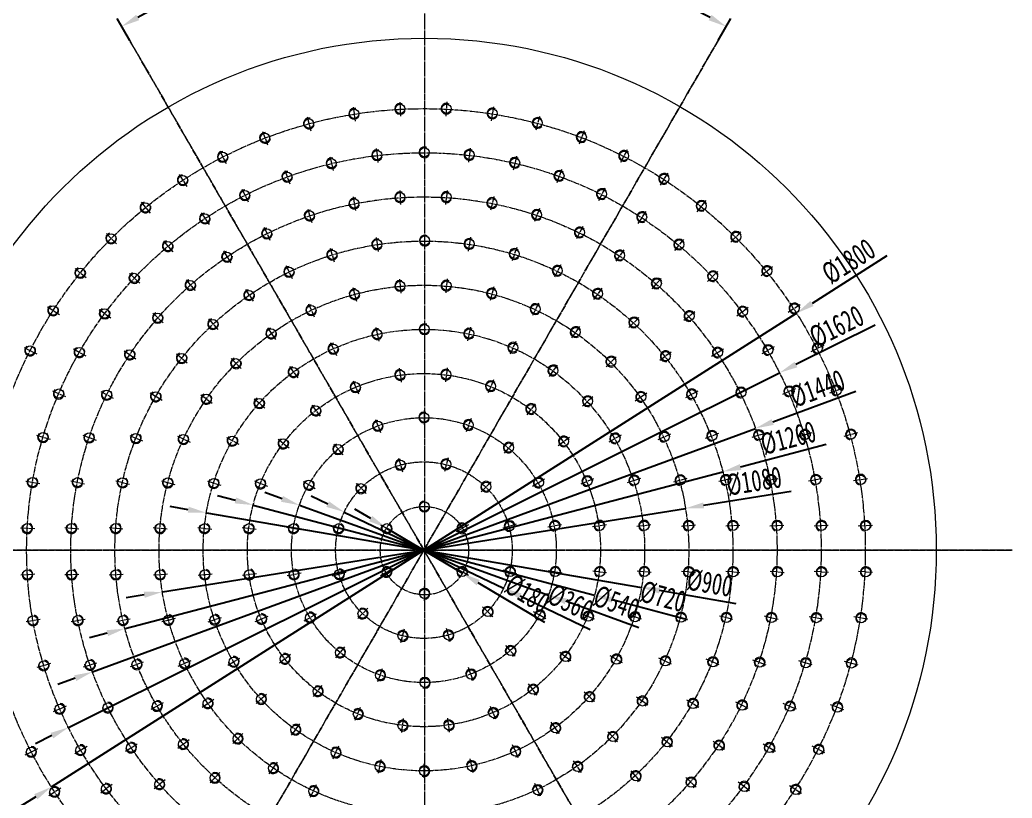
# Model space of a CAD drawing. Header units: millimetres. Extents: x 132745 to 150447, y -25377 to -12762.
# Drawn here: x 143511 to 145534, y -21866 to -20279 of the extents above; entities that cross this region are included whole.
import ezdxf

# ---------------------------------------------------------------- set-up
doc = ezdxf.new("R2010")
doc.units = ezdxf.units.MM
doc.header["$PDSIZE"] = -5
doc.linetypes.add('AD_LTYPE1 0 mm', pattern=[16, 13, -1, 1, -1])
doc.layers.get('0').update_dxf_attribs({"lineweight": 35})
doc.layers.get('Defpoints').update_dxf_attribs({"lineweight": 18})
doc.layers.add('cdr_dim', color=7, linetype='Continuous', lineweight=18)
doc.layers.add('cdr_dwg1', color=4, linetype='Continuous', lineweight=18, true_color=0x00ffff)
doc.layers.add('cdr_dwg3', color=1, linetype='AD_LTYPE1 0 mm', lineweight=18, true_color=0xff0000)
doc.styles.add('HZ', font='simfang.ttf', dxfattribs={"width": 0.7})
doc.dimstyles.new('UserStyle1', dxfattribs={"dimtxt": 43.338532, "dimasz": 37.5, "dimexe": 18.75, "dimexo": 0, "dimgap": 9.375, "dimtad": 1, "dimdec": 0, "dimrnd": 1, "dimtxsty": 'HZ', "dimblk1": 'CLOSED', "dimblk2": 'CLOSED', "dimcen": 0, "dimdle": 75, "dimclrd": 256, "dimclre": 256, "dimclrt": 256, "dimadec": 0, "dimazin": 0, "dimtfac": 1, "dimtdec": 3, "dimtmove": 0, "dimatfit": 3, "dimldrblk": 'CLOSED', "dimfxl": 1, "dimtolj": 1, "dimarcsym": 0})

# ---------------------------------------------------------------- blocks, each defined once
blk = doc.blocks.new('*D43')
at = {"layer": 'cdr_dim', "linetype": 'Continuous', "lineweight": -2}
for p, q in [((145278.6, -20760.2), (145126.1, -20857.1)), ((143575.2, -21842.6), (145094.4, -20877.2)), ((143543.6, -21862.7), (143511.9, -21882.8))]:
    blk.add_line(p, q, dxfattribs=at)
at = {"layer": 'cdr_dim', "linetype": 'Continuous'}
for points in [[(145122.7, -20851.9), (145129.4, -20862.4), (145094.4, -20877.2)], [(143540.2, -21857.5), (143546.9, -21868), (143575.2, -21842.6)]]:
    blk.add_solid(points, dxfattribs=at)
at = {"layer": 'Defpoints', "color": 0, "linetype": 'Continuous'}
for p in [(145094.4, -20877.2), (143575.2, -21842.6)]:
    blk.add_point(p, dxfattribs=at)
at = {"layer": 'cdr_dim', "linetype": 'Continuous', "insert": (145200.9, -20771.4), "char_height": 43.339, "attachment_point": 5, "rotation": 32.4336, "style": 'HZ'}
blk.add_mtext('\\A1;%%C1800', dxfattribs=at)
blk = doc.blocks.new('_CLOSED')
at = {"color": 0, "linetype": 'ByBlock', "lineweight": -2}
for p, q in [((-1, 0.166667), (0, 0)), ((-1, 0.166667), (-1, -0.166667)), ((0, 0), (-1, -0.166667)), ((0, 0), (-1, 0))]:
    blk.add_line(p, q, dxfattribs=at)
blk = doc.blocks.new('*D44')
at = {"layer": 'cdr_dim', "linetype": 'Continuous', "lineweight": -2}
for p, q in [((145255, -20901.1), (145093.3, -20981.7)), ((143610, -21721.4), (145059.7, -20998.5)), ((143576.4, -21738.1), (143542.8, -21754.9))]:
    blk.add_line(p, q, dxfattribs=at)
at = {"layer": 'cdr_dim', "linetype": 'Continuous'}
for points in [[(145090.5, -20976.1), (145096.1, -20987.3), (145059.7, -20998.5)], [(143573.6, -21732.5), (143579.2, -21743.7), (143610, -21721.4)]]:
    blk.add_solid(points, dxfattribs=at)
at = {"layer": 'Defpoints', "color": 0, "linetype": 'Continuous'}
for p in [(145059.7, -20998.5), (143610, -21721.4)]:
    blk.add_point(p, dxfattribs=at)
at = {"layer": 'cdr_dim', "linetype": 'Continuous', "insert": (145176.5, -20904.1), "char_height": 43.339, "attachment_point": 5, "rotation": 26.5043, "style": 'HZ'}
blk.add_mtext('\\A1;%%C1620', dxfattribs=at)
blk = doc.blocks.new('*D45')
at = {"layer": 'cdr_dim', "linetype": 'Continuous', "lineweight": -2}
for p, q in [((145215.6, -21036.6), (145045.9, -21098.9)), ((143658.9, -21608.1), (145010.7, -21111.8)), ((143623.7, -21621), (143588.5, -21633.9))]:
    blk.add_line(p, q, dxfattribs=at)
at = {"layer": 'cdr_dim', "linetype": 'Continuous'}
for points in [[(145043.8, -21093), (145048.1, -21104.7), (145010.7, -21111.8)], [(143621.6, -21615.1), (143625.9, -21626.9), (143658.9, -21608.1)]]:
    blk.add_solid(points, dxfattribs=at)
at = {"layer": 'Defpoints', "color": 0, "linetype": 'Continuous'}
for p in [(145010.7, -21111.8), (143658.9, -21608.1)]:
    blk.add_point(p, dxfattribs=at)
at = {"layer": 'cdr_dim', "linetype": 'Continuous', "insert": (145137.2, -21031), "char_height": 43.339, "attachment_point": 5, "rotation": 20.1592, "style": 'HZ'}
blk.add_mtext('\\A1;%%C1440', dxfattribs=at)
blk = doc.blocks.new('*D46')
at = {"layer": 'cdr_dim', "linetype": 'Continuous', "lineweight": -2}
for p, q in [((145155.3, -21144.7), (144980.5, -21190.6)), ((143725.4, -21519.8), (144944.2, -21200.1)), ((143689.2, -21529.3), (143652.9, -21538.8))]:
    blk.add_line(p, q, dxfattribs=at)
at = {"layer": 'cdr_dim', "linetype": 'Continuous'}
for points in [[(144978.9, -21184.5), (144982.1, -21196.6), (144944.2, -21200.1)], [(143687.6, -21523.2), (143690.8, -21535.3), (143725.4, -21519.8)]]:
    blk.add_solid(points, dxfattribs=at)
at = {"layer": 'Defpoints', "color": 0, "linetype": 'Continuous'}
for p in [(144944.2, -21200.1), (143725.4, -21519.8)]:
    blk.add_point(p, dxfattribs=at)
at = {"layer": 'cdr_dim', "linetype": 'Continuous', "insert": (145077.8, -21131.7), "char_height": 43.339, "attachment_point": 5, "rotation": 14.6963, "style": 'HZ'}
blk.add_mtext('\\A1;%%C1260', dxfattribs=at)
blk = doc.blocks.new('*D47')
at = {"layer": 'cdr_dim', "linetype": 'Continuous', "lineweight": -2}
for p, q in [((145083.6, -21240.3), (144905.1, -21268.8)), ((143801.6, -21445.1), (144868.1, -21274.8)), ((143764.6, -21451), (143727.5, -21456.9))]:
    blk.add_line(p, q, dxfattribs=at)
at = {"layer": 'cdr_dim', "linetype": 'Continuous'}
for points in [[(144904.1, -21262.7), (144906.1, -21275), (144868.1, -21274.8)], [(143763.6, -21444.8), (143765.5, -21457.2), (143801.6, -21445.1)]]:
    blk.add_solid(points, dxfattribs=at)
at = {"layer": 'Defpoints', "color": 0, "linetype": 'Continuous'}
for p in [(144868.1, -21274.8), (143801.6, -21445.1)]:
    blk.add_point(p, dxfattribs=at)
at = {"layer": 'cdr_dim', "linetype": 'Continuous', "insert": (145007.8, -21219.7), "char_height": 43.339, "attachment_point": 5, "rotation": 9.0754, "style": 'HZ'}
blk.add_mtext('\\A1;%%C1080', dxfattribs=at)
blk = doc.blocks.new('*D48')
at = {"layer": 'cdr_dim', "linetype": 'Continuous', "lineweight": -2}
for p, q in [((143854.3, -21277.5), (143817.4, -21271.2)), ((143891.3, -21283.9), (144778.4, -21436)), ((144971.6, -21469.1), (144815.3, -21442.3))]:
    blk.add_line(p, q, dxfattribs=at)
at = {"layer": 'cdr_dim', "linetype": 'Continuous'}
for points in [[(143855.4, -21271.4), (143853.3, -21283.7), (143891.3, -21283.9)], [(144816.4, -21436.2), (144814.3, -21448.5), (144778.4, -21436)]]:
    blk.add_solid(points, dxfattribs=at)
at = {"layer": 'Defpoints', "color": 0, "linetype": 'Continuous'}
for p in [(143891.3, -21283.9), (144778.4, -21436)]:
    blk.add_point(p, dxfattribs=at)
at = {"layer": 'cdr_dim', "linetype": 'Continuous', "insert": (144917.4, -21427.1), "char_height": 43.34, "attachment_point": 5, "rotation": 350.2691, "style": 'HZ'}
blk.add_mtext('\\A1;%%C900', dxfattribs=at)
blk = doc.blocks.new('*D49')
at = {"layer": 'cdr_dim', "linetype": 'Continuous', "lineweight": -2}
for p, q in [((143950.5, -21258.5), (143914.2, -21249)), ((143986.7, -21268.1), (144682.9, -21451.8)), ((144872.5, -21501.8), (144719.2, -21461.3))]:
    blk.add_line(p, q, dxfattribs=at)
at = {"layer": 'cdr_dim', "linetype": 'Continuous'}
for points in [[(143952.1, -21252.5), (143948.9, -21264.6), (143986.7, -21268.1)], [(144720.8, -21455.3), (144717.6, -21467.4), (144682.9, -21451.8)]]:
    blk.add_solid(points, dxfattribs=at)
at = {"layer": 'Defpoints', "color": 0, "linetype": 'Continuous'}
for p in [(143986.7, -21268.1), (144682.9, -21451.8)]:
    blk.add_point(p, dxfattribs=at)
at = {"layer": 'cdr_dim', "linetype": 'Continuous', "insert": (144822.2, -21455.1), "char_height": 43.34, "attachment_point": 5, "rotation": 345.2214, "style": 'HZ'}
blk.add_mtext('\\A1;%%C720', dxfattribs=at)
blk = doc.blocks.new('*D50')
at = {"layer": 'cdr_dim', "linetype": 'Continuous', "lineweight": -2}
for p, q in [((144045.6, -21255.5), (144010.3, -21242.8)), ((144080.9, -21268.3), (144588.8, -21451.6)), ((144773.2, -21518.2), (144624.1, -21464.3))]:
    blk.add_line(p, q, dxfattribs=at)
at = {"layer": 'cdr_dim', "linetype": 'Continuous'}
for points in [[(144047.7, -21249.6), (144043.5, -21261.4), (144080.9, -21268.3)], [(144626.2, -21458.5), (144621.9, -21470.2), (144588.8, -21451.6)]]:
    blk.add_solid(points, dxfattribs=at)
at = {"layer": 'Defpoints', "color": 0, "linetype": 'Continuous'}
for p in [(144080.9, -21268.3), (144588.8, -21451.6)]:
    blk.add_point(p, dxfattribs=at)
at = {"layer": 'cdr_dim', "linetype": 'Continuous', "insert": (144727.2, -21467.3), "char_height": 43.34, "attachment_point": 5, "rotation": 340.1514, "style": 'HZ'}
blk.add_mtext('\\A1;%%C540', dxfattribs=at)
blk = doc.blocks.new('*D51')
at = {"layer": 'cdr_dim', "linetype": 'Continuous', "lineweight": -2}
for p, q in [((144138.6, -21266.2), (144104.8, -21250)), ((144172.4, -21282.3), (144497.2, -21437.5)), ((144674.1, -21522.1), (144531.1, -21453.7))]:
    blk.add_line(p, q, dxfattribs=at)
at = {"layer": 'cdr_dim', "linetype": 'Continuous'}
for points in [[(144141.3, -21260.5), (144135.9, -21271.8), (144172.4, -21282.3)], [(144533.8, -21448.1), (144528.4, -21459.3), (144497.2, -21437.5)]]:
    blk.add_solid(points, dxfattribs=at)
at = {"layer": 'Defpoints', "color": 0, "linetype": 'Continuous'}
for p in [(144172.4, -21282.3), (144497.2, -21437.5)]:
    blk.add_point(p, dxfattribs=at)
at = {"layer": 'cdr_dim', "linetype": 'Continuous', "insert": (144633.4, -21466.8), "char_height": 43.34, "attachment_point": 5, "rotation": 334.4586, "style": 'HZ'}
blk.add_mtext('\\A1;%%C360', dxfattribs=at)
blk = doc.blocks.new('*D52')
at = {"layer": 'cdr_dim', "linetype": 'Continuous', "lineweight": -2}
for p, q in [((144226.4, -21295.7), (144194.2, -21276.5)), ((144258.6, -21314.9), (144413.2, -21407.1)), ((144581.5, -21507.6), (144445.4, -21426.4))]:
    blk.add_line(p, q, dxfattribs=at)
at = {"layer": 'cdr_dim', "linetype": 'Continuous'}
for points in [[(144229.6, -21290.3), (144223.2, -21301.1), (144258.6, -21314.9)], [(144448.6, -21421), (144442.2, -21431.7), (144413.2, -21407.1)]]:
    blk.add_solid(points, dxfattribs=at)
at = {"layer": 'Defpoints', "color": 0, "linetype": 'Continuous'}
for p in [(144258.6, -21314.9), (144413.2, -21407.1)]:
    blk.add_point(p, dxfattribs=at)
at = {"layer": 'cdr_dim', "linetype": 'Continuous', "insert": (144546.1, -21448.9), "char_height": 43.34, "attachment_point": 5, "rotation": 329.1732, "style": 'HZ'}
blk.add_mtext('\\A1;%%C180', dxfattribs=at)
blk = doc.blocks.new('*D53')
at = {"layer": 'cdr_dim', "linetype": 'Continuous', "lineweight": -2}
for p, q in [((144335.9, -20189), (144335.9, -20108.3)), ((143735.2, -20321.3), (143709.1, -20276.2))]:
    blk.add_line(p, q, dxfattribs=at)
for start, end in [(91.7401, 103.1665), (106.8494, 118.2599)]:
    blk.add_arc((144335.9, -21361.8), 1234.8, start, end, dxfattribs=at)
at = {"layer": 'cdr_dim', "linetype": 'Continuous'}
for points in [[(144298.3, -20121.3), (144298.5, -20133.8), (144335.9, -20127)], [(143754.3, -20279.7), (143748.2, -20268.7), (143718.5, -20292.4)]]:
    blk.add_solid(points, dxfattribs=at)
at = {"layer": 'Defpoints', "color": 0, "linetype": 'Continuous'}
for p in [(144121.5, -20145.8), (144335.9, -20189), (143735.2, -20321.3), (144934.5, -22398.6), (144335.9, -22704.6)]:
    blk.add_point(p, dxfattribs=at)
at = {"layer": 'cdr_dim', "linetype": 'Continuous', "insert": (144016.3, -20169.1), "char_height": 43.34, "attachment_point": 5, "style": 'HZ'}
blk.add_mtext('\\A1;30%%D', dxfattribs=at)
blk = doc.blocks.new('*D54')
at = {"layer": 'cdr_dim', "linetype": 'Continuous', "lineweight": -2}
for p, q in [((144335.9, -20189), (144335.9, -20109)), ((144934.5, -20321.3), (144960.5, -20276.3))]:
    blk.add_line(p, q, dxfattribs=at)
for start, end in [(76.8402, 88.2535), (61.7465, 73.1438)]:
    blk.add_arc((144335.9, -21358), 1230.3, start, end, dxfattribs=at)
at = {"layer": 'cdr_dim', "linetype": 'Continuous'}
for points in [[(144373.3, -20134.6), (144373.5, -20122.1), (144335.9, -20127.7)], [(144921.4, -20268.8), (144915.3, -20279.8), (144951.1, -20292.6)]]:
    blk.add_solid(points, dxfattribs=at)
at = {"layer": 'Defpoints', "color": 0, "linetype": 'Continuous'}
for p in [(144335.9, -20189), (144756.7, -20201.9), (144934.5, -20321.3), (143735.2, -22398.6), (144335.9, -22704.6)]:
    blk.add_point(p, dxfattribs=at)
at = {"layer": 'cdr_dim', "linetype": 'Continuous', "insert": (144654.4, -20169.7), "char_height": 43.34, "attachment_point": 5, "style": 'HZ'}
blk.add_mtext('\\A1;30%%D', dxfattribs=at)

msp = doc.modelspace()

# ---------------------------------------------------------------- linework, layer by layer
at = {"layer": 'cdr_dim', "linetype": 'Continuous'}
for centre, start, end in [((144286.333, -20460.306), 66, 336), ((144380.641, -20460.05), 60, 330), ((144192.568, -20470.417), 72, 342), ((144474.459, -20469.654), 54, 324), ((144100.374, -20490.275), 78, 348), ((144566.759, -20489.012), 48, 318), ((144010.761, -20519.661), 84, 354), ((144656.53, -20517.912), 42, 312), ((143924.71, -20558.252), 90, 0), ((144239.349, -20554.711), 70, 340), ((144335.916, -20548.944), 63.333333, 333.333333), ((144427.648, -20554.144), 56.666667, 326.666667), ((144742.788, -20556.037), 36, 306), ((144146.522, -20571.367), 76.666667, 346.666667), ((144520.574, -20570.241), 50, 320), ((143843.165, -20605.628), 96, 6), ((144056.256, -20598.687), 83.333333, 353.333333), ((144611.003, -20597.017), 43.333333, 313.333333), ((144824.589, -20602.97), 30, 300), ((143969.772, -20636.302), 90, 0), ((144286.331, -20640.648), 67.5, 337.5), ((144380.641, -20640.329), 60, 330), ((144697.711, -20634.11), 36.666667, 306.666667), ((143767.018, -20661.267), 102, 12), ((144192.871, -20653.275), 75, 345), ((144474.185, -20652.322), 52.5, 322.5), ((144901.036, -20658.196), 24, 294), ((143888.24, -20683.702), 96.666667, 6.666667), ((144101.858, -20677.992), 82.5, 352.5), ((144565.363, -20676.422), 45, 315), ((144779.527, -20681.019), 30, 300), ((143697.105, -20724.561), 108, 18), ((144014.849, -20714.378), 90, 0), ((144652.616, -20712.217), 37.5, 307.5), ((144971.291, -20721.11), 18, 288), ((143812.762, -20740.248), 103.333333, 13.333333), ((144239.464, -20736.358), 72.857143, 342.857143), ((144336.749, -20728.944), 63.905714, 333.905714), ((144427.551, -20735.629), 55.714286, 325.714286), ((144855.345, -20737.109), 23.333333, 293.333333), ((143933.335, -20761.81), 97.5, 7.5), ((144147.603, -20757.699), 81.428571, 351.428571), ((144519.574, -20756.259), 47.142857, 317.142857), ((144734.45, -20759.095), 30, 300), ((143634.19, -20794.817), 114, 24), ((143744.359, -20805.173), 110, 20), ((144059.949, -20792.493), 90, 0), ((144607.496, -20790.373), 38.571429, 308.571429), ((144924.137, -20801.621), 16.666667, 286.666667), ((145034.586, -20791.024), 12, 282), ((143858.709, -20819.475), 105, 15), ((144286.351, -20821.218), 70, 340), ((144380.65, -20820.794), 60, 330), ((144809.465, -20816.254), 22.5, 292.5), ((143978.459, -20839.963), 98.571429, 8.571429), ((144193.558, -20838.011), 80, 350), ((144473.591, -20836.752), 50, 320), ((144689.35, -20837.21), 30, 300), ((144562.348, -20868.606), 40, 310), ((145090.225, -20867.171), 6, 276), ((143578.964, -20871.263), 120, 30), ((143683.955, -20877.601), 116.666667, 26.666667), ((143792.248, -20886.388), 112.5, 22.5), ((144105.091, -20870.661), 90, 0), ((144876.378, -20882.715), 15, 285), ((144984.976, -20873.684), 10, 280), ((143904.955, -20899.048), 107.142857, 17.142857), ((144336.255, -20909.337), 65.62, 335.62), ((144763.31, -20895.724), 21.428571, 291.428571), ((144023.637, -20918.178), 100, 10), ((144239.643, -20919.743), 78, 348), ((144427.007, -20918.638), 54, 324), ((144644.226, -20915.388), 30, 300), ((144150.227, -20949.38), 90, 0), ((144516.766, -20947.219), 42, 312), ((145137.6, -20948.716), 0, 270), ((143532.031, -20953.064), 126, 36), ((143632.369, -20956.551), 123.333333, 33.333333), ((143735.09, -20961.403), 120, 30), ((143841.078, -20968.428), 115.714286, 25.714286), ((144827.723, -20964.608), 12.857143, 282.857143), ((144934.043, -20957.341), 7.5, 277.5), ((145037.037, -20952.322), 3.333333, 273.333333), ((143951.672, -20979.117), 110, 20), ((144716.736, -20975.678), 20, 290), ((144068.927, -20996.96), 102, 12), ((144286.251, -21002.783), 75, 345), ((144380.38, -21002.096), 60, 330), ((144598.621, -20993.837), 30, 300), ((144195.508, -21027.808), 90, 0), ((144471.479, -21025.795), 45, 315), ((143590.297, -21040.956), 130, 40), ((143688.212, -21043.237), 127.5, 37.5), ((143788.254, -21046.553), 124.285714, 34.285714), ((144777.675, -21047.643), 10, 280), ((144881.149, -21042.322), 4.285714, 274.285714), ((144981.474, -21038.855), 0, 270), ((145079.616, -21036.472), 356.666667, 266.666667), ((145176.192, -21034.767), 354, 264), ((143891.383, -21051.627), 120, 30), ((143999.296, -21060.403), 114, 24), ((144553.341, -21072.265), 30, 300), ((144668.996, -21056.455), 18, 288), ((144114.333, -21075.467), 105, 15), ((144335.154, -21089.361), 69.62, 339.62), ((144240.978, -21106.566), 90, 0), ((144426.05, -21104.812), 50, 320), ((143558.308, -21129.675), 136.666667, 46.666667), ((144724.813, -21132.336), 6, 276), ((144825.191, -21129.097), 0, 270), ((144922.397, -21127.131), 355.714286, 265.714286), ((145017.86, -21125.863), 352.5, 262.5), ((145112.139, -21124.997), 350, 260), ((145205.578, -21124.38), 348, 258), ((143652.416, -21130.489), 135, 45), ((143747.665, -21131.679), 132.857143, 42.857143), ((143844.6, -21133.505), 130, 40), ((143944.377, -21136.938), 126, 36), ((144048.259, -21142.512), 120, 30), ((144507.87, -21151.022), 30, 300), ((144620.385, -21138.339), 15, 285), ((144160.049, -21154.318), 110, 20), ((144286.936, -21186.166), 90, 0), ((144380.38, -21184.952), 60, 330), ((143536.835, -21221.508), 143.333333, 53.333333), ((143628.316, -21221.668), 142.5, 52.5), ((143720.217, -21221.904), 141.428571, 51.428571), ((143812.746, -21222.262), 140, 50), ((143906.571, -21223.218), 138, 48), ((144001.789, -21224.373), 135, 45), ((144100.332, -21226.871), 130, 40), ((144461.913, -21230.623), 30, 300), ((144568.951, -21222.43), 10, 280), ((144668.044, -21219.513), 0, 270), ((144763.634, -21218.164), 354, 264), ((144857.842, -21217.564), 350, 260), ((144950.543, -21217.14), 347.142857, 257.142857), ((145042.578, -21216.876), 345, 255), ((145134.164, -21216.699), 343.333333, 253.333333), ((145225.435, -21216.574), 342, 252), ((144206.617, -21233.94), 120, 30), ((144335.926, -21271.02), 90, 0), ((144509.686, -21310.941), 0, 270), ((144601.925, -21310.422), 350, 260), ((144693.07, -21310.257), 345, 255), ((144783.762, -21310.188), 342, 252), ((144874.634, -21310.357), 340, 250), ((144964.96, -21310.34), 338.571429, 248.571429), ((145055.205, -21310.337), 337.5, 247.5), ((145145.395, -21310.337), 336.666667, 246.666667), ((145235.547, -21310.338), 336, 246), ((143526.168, -21315.212), 150, 60), ((143616.323, -21315.212), 150, 60), ((143706.522, -21315.212), 150, 60), ((143796.789, -21315.202), 150, 60), ((143887.529, -21315.473), 150, 60), ((143978.09, -21315.473), 150, 60), ((144069.031, -21315.473), 150, 60), ((144160.946, -21315.473), 150, 60), ((144258.927, -21315.473), 150, 60), ((144412.922, -21315.477), 30, 300), ((143526.452, -21409.521), 156.666667, 66.666667), ((143616.642, -21409.521), 157.5, 67.5), ((143706.887, -21409.519), 158.571429, 68.571429), ((143797.213, -21409.501), 160, 70), ((143888.085, -21409.67), 162, 72), ((143978.777, -21409.601), 165, 75), ((144069.922, -21409.436), 170, 80), ((144162.161, -21408.917), 180, 90), ((144258.925, -21404.382), 210, 120), ((144412.92, -21404.386), 330, 240), ((144510.9, -21404.386), 330, 240), ((144602.816, -21404.386), 330, 240), ((144693.757, -21404.386), 330, 240), ((144784.318, -21404.386), 330, 240), ((144875.058, -21404.656), 330, 240), ((144965.325, -21404.646), 330, 240), ((145055.524, -21404.646), 330, 240), ((145145.679, -21404.646), 330, 240), ((145235.803, -21404.646), 330, 240), ((144335.921, -21448.838), 270, 180), ((144209.934, -21489.235), 210, 120), ((144465.23, -21485.918), 300, 210), ((144571.515, -21492.987), 310, 220), ((144670.058, -21495.485), 315, 225), ((144765.276, -21496.641), 318, 228), ((143537.683, -21503.16), 163.333333, 73.333333), ((143629.269, -21502.982), 165, 75), ((143721.304, -21502.718), 167.142857, 77.142857), ((143814.005, -21502.295), 170, 80), ((143908.213, -21501.694), 174, 84), ((144003.802, -21500.345), 180, 90), ((144102.896, -21497.428), 190, 100), ((144859.101, -21497.597), 320, 230), ((144951.63, -21497.954), 321.428571, 231.428571), ((145043.531, -21498.191), 322.5, 232.5), ((145135.012, -21498.351), 323.333333, 233.333333), ((145226.199, -21498.464), 324, 234), ((144291.467, -21534.906), 240, 150), ((144384.911, -21533.692), 270, 180), ((144163.977, -21568.836), 210, 120), ((144511.798, -21565.54), 290, 200), ((144623.588, -21577.346), 300, 210), ((143559.708, -21594.861), 170, 80), ((143653.987, -21593.995), 172.5, 82.5), ((143749.45, -21592.728), 175.714286, 85.714286), ((143846.655, -21590.762), 180, 90), ((143947.034, -21587.522), 186, 96), ((144051.462, -21581.52), 195, 105), ((144727.47, -21582.921), 306, 216), ((144827.247, -21586.354), 310, 220), ((144924.182, -21588.179), 312.857143, 222.857143), ((145019.431, -21589.369), 315, 225), ((145113.539, -21590.183), 316.666667, 226.666667), ((145206.841, -21590.765), 318, 228), ((144245.797, -21615.047), 230, 140), ((144430.869, -21613.293), 270, 180), ((144336.693, -21630.497), 249.62, 159.62), ((144118.506, -21647.594), 210, 120), ((144557.514, -21644.391), 285, 195), ((143790.698, -21677.537), 184.285714, 94.285714), ((143894.172, -21672.216), 190, 100), ((144002.851, -21663.404), 198, 108), ((144672.551, -21659.455), 294, 204), ((144780.464, -21668.231), 300, 210), ((144883.593, -21673.305), 304.285714, 214.285714), ((144983.635, -21676.622), 307.5, 217.5), ((145081.55, -21678.902), 310, 220), ((143592.231, -21683.386), 176.666667, 86.666667), ((143690.372, -21681.003), 180, 90), ((144200.368, -21694.063), 225, 135), ((144476.339, -21692.05), 270, 180), ((145177.941, -21680.536), 312, 222), ((144291.467, -21717.762), 240, 150), ((144385.596, -21717.076), 255, 165), ((144073.226, -21726.022), 210, 120), ((144602.92, -21722.898), 282, 192), ((143844.124, -21755.251), 192.857143, 102.857143), ((143955.111, -21744.181), 200, 110), ((144720.175, -21740.741), 290, 200), ((144830.769, -21751.431), 295.714286, 205.714286), ((144936.757, -21758.456), 300, 210), ((143534.247, -21771.143), 180, 90), ((143634.81, -21767.536), 183.333333, 93.333333), ((143737.804, -21762.518), 187.5, 97.5), ((144155.081, -21772.64), 222, 132), ((144521.62, -21770.478), 270, 180), ((145039.478, -21763.307), 303.333333, 213.333333), ((145139.816, -21766.794), 306, 216), ((144432.204, -21800.115), 258, 168), ((144027.621, -21804.47), 210, 120), ((144244.84, -21801.22), 234, 144), ((144335.592, -21810.522), 245.62, 155.62), ((144648.21, -21801.68), 280, 190), ((144766.892, -21820.811), 287.142857, 197.142857), ((143795.469, -21837.144), 195, 105), ((143908.537, -21824.134), 201.428571, 111.428571), ((144879.599, -21833.471), 292.5, 202.5), ((143581.622, -21852.688), 186, 96), ((143686.871, -21846.175), 190, 100), ((144109.499, -21851.253), 220, 130), ((144566.756, -21849.197), 270, 180), ((144987.892, -21842.258), 296.666667, 206.666667), ((145092.883, -21848.595), 300, 210)]:
    msp.add_arc(centre, 11, start, end, dxfattribs=at)
at = {"layer": 'cdr_dwg1', "linetype": 'Continuous'}
for centre, radius in [((144335.923, -21359.929), 1043.5), ((144286.333, -20460.306), 9.5), ((144380.641, -20460.05), 9.5), ((144192.568, -20470.417), 9.5), ((144474.459, -20469.654), 9.5), ((144100.374, -20490.275), 9.5), ((144566.759, -20489.012), 9.5), ((144010.761, -20519.661), 9.5), ((144656.53, -20517.912), 9.5), ((143924.71, -20558.252), 9.5), ((144239.349, -20554.711), 9.5), ((144335.916, -20548.944), 9.5), ((144427.648, -20554.144), 9.5), ((144742.788, -20556.037), 9.5), ((144146.522, -20571.367), 9.5), ((144520.574, -20570.241), 9.5), ((143843.165, -20605.628), 9.5), ((144056.256, -20598.687), 9.5), ((144611.003, -20597.017), 9.5), ((144824.589, -20602.97), 9.5), ((143969.772, -20636.302), 9.5), ((144286.331, -20640.648), 9.5), ((144380.641, -20640.329), 9.5), ((144697.711, -20634.11), 9.5), ((143767.018, -20661.267), 9.5), ((144192.871, -20653.275), 9.5), ((144474.185, -20652.322), 9.5), ((144901.036, -20658.196), 9.5), ((143888.24, -20683.702), 9.5), ((144101.858, -20677.992), 9.5), ((144565.363, -20676.422), 9.5), ((144779.527, -20681.019), 9.5), ((143697.105, -20724.561), 9.5), ((144014.849, -20714.378), 9.5), ((144652.616, -20712.217), 9.5), ((144971.291, -20721.11), 9.5), ((143812.762, -20740.248), 9.5), ((144239.464, -20736.358), 9.5), ((144336.749, -20728.944), 9.5), ((144427.551, -20735.629), 9.5), ((144855.345, -20737.109), 9.5), ((143933.335, -20761.81), 9.5), ((144147.603, -20757.699), 9.5), ((144519.574, -20756.259), 9.5), ((144734.45, -20759.095), 9.5), ((143634.19, -20794.817), 9.5), ((143744.359, -20805.173), 9.5), ((144059.949, -20792.493), 9.5), ((144607.496, -20790.373), 9.5), ((144924.137, -20801.621), 9.5), ((145034.586, -20791.024), 9.5), ((143858.709, -20819.475), 9.5), ((144286.351, -20821.218), 9.5), ((144380.65, -20820.794), 9.5), ((144809.465, -20816.254), 9.5), ((143978.459, -20839.963), 9.5), ((144193.558, -20838.011), 9.5), ((144473.591, -20836.752), 9.5), ((144689.35, -20837.21), 9.5), ((144562.348, -20868.606), 9.5), ((145090.225, -20867.171), 9.5), ((143578.964, -20871.263), 9.5), ((143683.955, -20877.601), 9.5), ((143792.248, -20886.388), 9.5), ((144105.091, -20870.661), 9.5), ((144876.378, -20882.715), 9.5), ((144984.976, -20873.684), 9.5), ((143904.955, -20899.048), 9.5), ((144763.31, -20895.724), 9.5), ((144023.637, -20918.178), 9.5), ((144239.643, -20919.743), 9.5), ((144336.255, -20909.337), 9.5), ((144427.007, -20918.638), 9.5), ((144644.226, -20915.388), 9.5), ((144150.227, -20949.38), 9.5), ((144516.766, -20947.219), 9.5), ((145137.6, -20948.716), 9.5), ((143532.031, -20953.064), 9.5), ((143632.369, -20956.551), 9.5), ((143735.09, -20961.403), 9.5), ((143841.078, -20968.428), 9.5), ((144827.723, -20964.608), 9.5), ((144934.043, -20957.341), 9.5), ((145037.037, -20952.322), 9.5), ((143951.672, -20979.117), 9.5), ((144716.736, -20975.678), 9.5), ((144068.927, -20996.96), 9.5), ((144286.251, -21002.783), 9.5), ((144380.38, -21002.096), 9.5), ((144598.621, -20993.837), 9.5), ((144195.508, -21027.808), 9.5), ((144471.479, -21025.795), 9.5), ((143590.297, -21040.956), 9.5), ((143688.212, -21043.237), 9.5), ((143788.254, -21046.553), 9.5), ((144777.675, -21047.643), 9.5), ((144881.149, -21042.322), 9.5), ((144981.474, -21038.855), 9.5), ((145079.616, -21036.472), 9.5), ((145176.192, -21034.767), 9.5), ((143891.383, -21051.627), 9.5), ((143999.296, -21060.403), 9.5), ((144668.996, -21056.455), 9.5), ((144114.333, -21075.467), 9.5), ((144335.154, -21089.361), 9.5), ((144553.341, -21072.265), 9.5), ((144240.978, -21106.566), 9.5), ((144426.05, -21104.812), 9.5), ((143558.308, -21129.675), 9.5), ((143652.416, -21130.489), 9.5), ((143747.665, -21131.679), 9.5), ((144825.191, -21129.097), 9.5), ((144922.397, -21127.131), 9.5), ((145017.86, -21125.863), 9.5), ((145112.139, -21124.997), 9.5), ((145205.578, -21124.38), 9.5), ((143844.6, -21133.505), 9.5), ((143944.377, -21136.938), 9.5), ((144048.259, -21142.512), 9.5), ((144507.87, -21151.022), 9.5), ((144620.385, -21138.339), 9.5), ((144724.813, -21132.336), 9.5), ((144160.049, -21154.318), 9.5), ((144286.936, -21186.166), 9.5), ((144380.38, -21184.952), 9.5), ((143536.835, -21221.508), 9.5), ((143628.316, -21221.668), 9.5), ((143720.217, -21221.904), 9.5), ((143812.746, -21222.262), 9.5), ((143906.571, -21223.218), 9.5), ((144001.789, -21224.373), 9.5), ((144100.332, -21226.871), 9.5), ((144461.913, -21230.623), 9.5), ((144568.951, -21222.43), 9.5), ((144668.044, -21219.513), 9.5), ((144763.634, -21218.164), 9.5), ((144857.842, -21217.564), 9.5), ((144950.543, -21217.14), 9.5), ((145042.578, -21216.876), 9.5), ((145134.164, -21216.699), 9.5), ((145225.435, -21216.574), 9.5), ((144206.617, -21233.94), 9.5), ((144335.926, -21271.02), 9.5), ((144509.686, -21310.941), 9.5), ((144601.925, -21310.422), 9.5), ((144693.07, -21310.257), 9.5), ((144783.762, -21310.188), 9.5), ((144874.634, -21310.357), 9.5), ((144964.96, -21310.34), 9.5), ((145055.205, -21310.337), 9.5), ((145145.395, -21310.337), 9.5), ((145235.547, -21310.338), 9.5), ((143526.168, -21315.212), 9.5), ((143616.323, -21315.212), 9.5), ((143706.522, -21315.212), 9.5), ((143796.789, -21315.202), 9.5), ((143887.529, -21315.473), 9.5), ((143978.09, -21315.473), 9.5), ((144069.031, -21315.473), 9.5), ((144160.946, -21315.473), 9.5), ((144258.927, -21315.473), 9.5), ((144412.922, -21315.477), 9.5), ((143526.452, -21409.521), 9.5), ((143616.642, -21409.521), 9.5), ((143706.887, -21409.519), 9.5), ((143797.213, -21409.501), 9.5), ((143888.085, -21409.67), 9.5), ((143978.777, -21409.601), 9.5), ((144069.922, -21409.436), 9.5), ((144162.161, -21408.917), 9.5), ((144258.925, -21404.382), 9.5), ((144412.92, -21404.386), 9.5), ((144510.9, -21404.386), 9.5), ((144602.816, -21404.386), 9.5), ((144693.757, -21404.386), 9.5), ((144784.318, -21404.386), 9.5), ((144875.058, -21404.656), 9.5), ((144965.325, -21404.646), 9.5), ((145055.524, -21404.646), 9.5), ((145145.679, -21404.646), 9.5), ((145235.803, -21404.646), 9.5), ((144335.921, -21448.838), 9.5), ((144209.934, -21489.235), 9.5), ((144465.23, -21485.918), 9.5), ((144571.515, -21492.987), 9.5), ((144670.058, -21495.485), 9.5), ((143537.683, -21503.16), 9.5), ((143629.269, -21502.982), 9.5), ((143721.304, -21502.718), 9.5), ((143814.005, -21502.295), 9.5), ((143908.213, -21501.694), 9.5), ((144003.802, -21500.345), 9.5), ((144102.896, -21497.428), 9.5), ((144765.276, -21496.641), 9.5), ((144859.101, -21497.597), 9.5), ((144951.63, -21497.954), 9.5), ((145043.531, -21498.191), 9.5), ((145135.012, -21498.351), 9.5), ((145226.199, -21498.464), 9.5), ((144291.467, -21534.906), 9.5), ((144384.911, -21533.692), 9.5), ((144163.977, -21568.836), 9.5), ((144511.798, -21565.54), 9.5), ((143559.708, -21594.861), 9.5), ((143653.987, -21593.995), 9.5), ((143749.45, -21592.728), 9.5), ((143846.655, -21590.762), 9.5), ((143947.034, -21587.522), 9.5), ((144051.462, -21581.52), 9.5), ((144623.588, -21577.346), 9.5), ((144727.47, -21582.921), 9.5), ((144827.247, -21586.354), 9.5), ((144924.182, -21588.179), 9.5), ((145019.431, -21589.369), 9.5), ((145113.539, -21590.183), 9.5), ((145206.841, -21590.765), 9.5), ((144245.797, -21615.047), 9.5), ((144430.869, -21613.293), 9.5), ((144336.693, -21630.497), 9.5), ((144118.506, -21647.594), 9.5), ((144557.514, -21644.391), 9.5), ((143790.698, -21677.537), 9.5), ((143894.172, -21672.216), 9.5), ((144002.851, -21663.404), 9.5), ((144672.551, -21659.455), 9.5), ((144780.464, -21668.231), 9.5), ((144883.593, -21673.305), 9.5), ((144983.635, -21676.622), 9.5), ((143592.231, -21683.386), 9.5), ((143690.372, -21681.003), 9.5), ((144200.368, -21694.063), 9.5), ((144476.339, -21692.05), 9.5), ((145081.55, -21678.902), 9.5), ((145177.941, -21680.536), 9.5), ((144291.467, -21717.762), 9.5), ((144385.596, -21717.076), 9.5), ((144073.226, -21726.022), 9.5), ((144602.92, -21722.898), 9.5), ((143844.124, -21755.251), 9.5), ((143955.111, -21744.181), 9.5), ((144720.175, -21740.741), 9.5), ((144830.769, -21751.431), 9.5), ((144936.757, -21758.456), 9.5), ((143534.247, -21771.143), 9.5), ((143634.81, -21767.536), 9.5), ((143737.804, -21762.518), 9.5), ((144155.081, -21772.64), 9.5), ((144521.62, -21770.478), 9.5), ((145039.478, -21763.307), 9.5), ((145139.816, -21766.794), 9.5), ((144027.621, -21804.47), 9.5), ((144244.84, -21801.22), 9.5), ((144335.592, -21810.522), 9.5), ((144432.204, -21800.115), 9.5), ((144648.21, -21801.68), 9.5), ((143795.469, -21837.144), 9.5), ((143908.537, -21824.134), 9.5), ((144766.892, -21820.811), 9.5), ((144879.599, -21833.471), 9.5), ((143581.622, -21852.688), 9.5), ((143686.871, -21846.175), 9.5), ((144109.499, -21851.253), 9.5), ((144566.756, -21849.197), 9.5), ((144987.892, -21842.258), 9.5), ((145092.883, -21848.595), 9.5)]:
    msp.add_circle(centre, radius, dxfattribs=at)
at = {"layer": 'cdr_dwg3', "linetype": 'AD_LTYPE1 0 mm'}
for p, q in [((144335.923, -20189.029), (144335.923, -22704.564)), ((143735.157, -22398.598), (144934.508, -20321.261)), ((144934.508, -22398.598), (143735.157, -20321.261)), ((144934.508, -20321.261), (143735.157, -22398.598)), ((143735.157, -20321.261), (144934.508, -22398.598)), ((144285.655, -20446.548), (144287.1, -20475.682)), ((144381.405, -20446.298), (144379.796, -20475.422)), ((144190.456, -20456.807), (144194.938, -20485.629)), ((144476.656, -20456.057), (144472.012, -20484.854)), ((144096.851, -20476.959), (144104.321, -20505.156)), ((144570.365, -20475.719), (144562.737, -20503.873)), ((144005.865, -20506.786), (144016.242, -20534.047)), ((144661.506, -20505.068), (144650.976, -20532.271)), ((144335.879, -20535.17), (144335.967, -20564.339)), ((143918.495, -20545.96), (143931.665, -20571.988)), ((144237.713, -20541.035), (144241.186, -20569.996)), ((144429.21, -20540.459), (144425.911, -20569.441)), ((144749.08, -20543.784), (144735.764, -20569.737)), ((144143.309, -20557.973), (144150.121, -20586.336)), ((144523.714, -20556.83), (144517.073, -20585.233)), ((143835.699, -20594.053), (143851.517, -20618.561)), ((144051.51, -20585.757), (144061.569, -20613.137)), ((144615.679, -20584.061), (144605.785, -20611.501)), ((144832.127, -20591.442), (144816.172, -20615.86)), ((143963.557, -20624.01), (143976.727, -20650.037)), ((144285.889, -20626.868), (144286.807, -20655.472)), ((144382.001, -20626.609), (144379.177, -20655.088)), ((144703.86, -20621.785), (144690.847, -20647.891)), ((143758.384, -20650.536), (143776.677, -20673.256)), ((144190.634, -20639.671), (144195.277, -20667.91)), ((144477.324, -20638.897), (144470.807, -20666.764)), ((144909.738, -20647.519), (144891.317, -20670.136)), ((143880.64, -20672.215), (143896.742, -20696.537)), ((144097.864, -20664.797), (144106.154, -20692.188)), ((144570.228, -20663.522), (144560.13, -20690.3)), ((144787.065, -20669.491), (144771.11, -20693.91)), ((143687.396, -20714.791), (143707.963, -20735.475)), ((144009.168, -20701.817), (144020.962, -20727.892)), ((144659.123, -20700.063), (144645.616, -20725.293)), ((144981.061, -20711.401), (144960.378, -20731.969)), ((143803.88, -20729.72), (143822.696, -20752.009)), ((144237.738, -20722.679), (144241.322, -20751.073)), ((144429.933, -20722.05), (144424.989, -20750.238)), ((144864.17, -20726.534), (144845.487, -20748.935)), ((143926.062, -20750.097), (143941.159, -20774.41)), ((144143.857, -20744.431), (144151.633, -20771.973)), ((144523.954, -20743.186), (144514.864, -20770.322)), ((144742.488, -20747.894), (144725.803, -20771.146)), ((144613.774, -20778.099), (144600.741, -20803.578)), ((143623.513, -20786.115), (143646.13, -20804.536)), ((143734.314, -20795.748), (143755.591, -20815.701)), ((144054.267, -20779.931), (144066.061, -20806.007)), ((144934.131, -20792.142), (144912.974, -20812.223)), ((145045.317, -20782.389), (145022.597, -20800.682)), ((143849.969, -20808.812), (143868.111, -20830.946)), ((144285.308, -20807.471), (144287.473, -20836.008)), ((144382.011, -20807.075), (144379.187, -20835.554)), ((144818.896, -20806.197), (144799.319, -20827.072)), ((143970.969, -20828.388), (143986.518, -20852.414)), ((144190.144, -20824.653), (144197.231, -20852.381)), ((144477.313, -20823.477), (144469.587, -20851.033)), ((144697.388, -20826.009), (144680.703, -20849.261)), ((144099.409, -20858.1), (144111.203, -20884.175)), ((144568.319, -20856.179), (144555.925, -20881.975)), ((143567.436, -20863.726), (143591.854, -20879.681)), ((143672.885, -20869.405), (143696.334, -20886.754)), ((143782.192, -20876.956), (143803.067, -20896.534)), ((144887.041, -20873.975), (144864.906, -20892.116)), ((144996.002, -20865.429), (144972.657, -20882.918)), ((145101.8, -20859.705), (145077.292, -20875.523)), ((143895.823, -20888.719), (143914.779, -20910.159)), ((144336.265, -20895.55), (144336.244, -20924.169)), ((144772.928, -20885.846), (144752.964, -20906.351)), ((144015.86, -20906.794), (144032.003, -20930.425)), ((144236.697, -20906.275), (144242.812, -20934.232)), ((144429.793, -20905.136), (144424.008, -20933.164)), ((144652.263, -20904.187), (144635.579, -20927.439)), ((144144.545, -20936.818), (144156.339, -20962.894)), ((144522.299, -20934.591), (144510.813, -20960.804)), ((143519.778, -20946.773), (143545.731, -20960.088)), ((143620.422, -20949.696), (143645.727, -20964.205)), ((143723.888, -20953.365), (143747.14, -20970.05)), ((143830.508, -20959.575), (143852.448, -20977.951)), ((144838.705, -20956.273), (144815.908, -20973.574)), ((144945.756, -20950.068), (144921.443, -20965.165)), ((145048.947, -20945.403), (145023.729, -20960.064)), ((145149.892, -20942.501), (145123.865, -20955.671)), ((143942.037, -20969.256), (143962.038, -20989.725)), ((144726.596, -20966.042), (144706.127, -20986.044)), ((144060.758, -20985.854), (144077.716, -21008.908)), ((144284.567, -20989.088), (144288.494, -21017.445)), ((144382.298, -20988.432), (144378.752, -21016.839)), ((144606.659, -20982.635), (144589.974, -21005.887)), ((144190.336, -21015.016), (144201.469, -21041.39)), ((144476.868, -21013.093), (144466.091, -21039.614)), ((143577.635, -21035.535), (143604.453, -21047.007)), ((143676.057, -21036.73), (143701.288, -21050.237)), ((143776.484, -21039.375), (143800.917, -21054.276)), ((144789.059, -21039.866), (144765.428, -21056.009)), ((144893.251, -21035.717), (144868.13, -21049.427)), ((144994.036, -21033.173), (144967.961, -21044.968)), ((145092.249, -21030.983), (145065.5, -21042.617)), ((145189.066, -21029.871), (145161.805, -21040.247)), ((143880.181, -21043.589), (143903.433, -21060.274)), ((143988.996, -21051.239), (144010.376, -21070.263)), ((144561.834, -21061.39), (144544.559, -21084.219)), ((144679.187, -21047.169), (144658.032, -21066.444)), ((144106.027, -21064.449), (144123.606, -21087.044)), ((144335.314, -21075.544), (144335.375, -21104.197)), ((144236.316, -21093.558), (144246.352, -21120.396)), ((144430.84, -21091.851), (144421.277, -21118.86)), ((145031.056, -21121.87), (145003.664, -21130.16)), ((145125.323, -21121.011), (145097.405, -21129.461)), ((145218.893, -21120.857), (145190.697, -21128.327)), ((143545.102, -21125.76), (143573.071, -21134.042)), ((143639.516, -21125.625), (143666.294, -21135.723)), ((143734.956, -21126.336), (143761.338, -21137.428)), ((143832.173, -21127.534), (143857.969, -21139.928)), ((143932.397, -21130.115), (143957.265, -21144.278)), ((144037.384, -21134.019), (144060.213, -21151.294)), ((144516.804, -21140.481), (144498.58, -21162.591)), ((144631.404, -21130.032), (144608.809, -21147.612)), ((144736.712, -21125.372), (144712.012, -21139.827)), ((144837.753, -21123.415), (144811.678, -21135.209)), ((144935.348, -21122.404), (144908.464, -21132.216)), ((144151.219, -21143.69), (144169.828, -21165.477)), ((144283.322, -21172.767), (144291.101, -21200.448)), ((144383.95, -21171.541), (144376.847, -21199.404)), ((143523.264, -21219.152), (143552.005, -21224.131)), ((143614.891, -21218.529), (143642.758, -21225.045)), ((143706.853, -21218.514), (143734.593, -21225.551)), ((143799.471, -21218.54), (143827.027, -21226.266)), ((143893.434, -21219.035), (143920.704, -21227.718)), ((143989.087, -21218.984), (144015.609, -21229.762)), ((144088.4, -21219.903), (144113.338, -21234.011)), ((144471.71, -21220.794), (144451.627, -21241.372)), ((144580.951, -21215.58), (144556.264, -21230.124)), ((144680.837, -21214.342), (144654.462, -21225.474)), ((144776.721, -21213.826), (144749.555, -21222.83)), ((144871.2, -21214.15), (144843.472, -21221.237)), ((144964.054, -21214.396), (144936.008, -21220.092)), ((145056.182, -21214.639), (145027.943, -21219.283)), ((145147.722, -21214.27), (145119.012, -21219.422)), ((145239.046, -21214.462), (145210.223, -21218.944)), ((144196.788, -21224.143), (144217.366, -21244.226)), ((144335.926, -21256.605), (144335.926, -21286.473)), ((143512.416, -21314.448), (143541.54, -21316.057)), ((143602.603, -21313.852), (143631.082, -21316.675)), ((143692.802, -21313.852), (143721.281, -21316.675)), ((143783.069, -21313.842), (143811.548, -21316.666)), ((143873.81, -21314.112), (143902.289, -21316.936)), ((143964.426, -21313.555), (143992.833, -21317.101)), ((144055.436, -21313.006), (144083.696, -21317.734)), ((144147.535, -21311.903), (144175.398, -21319.006)), ((144246.443, -21308.265), (144272.31, -21323.199)), ((144425.406, -21308.269), (144399.54, -21323.203)), ((144523.086, -21307.327), (144495.405, -21315.107)), ((144615.545, -21308.09), (144587.372, -21313.313)), ((144706.765, -21308.573), (144678.408, -21312.5)), ((144797.465, -21308.666), (144769.021, -21311.825)), ((144888.382, -21309.314), (144859.845, -21311.479)), ((144978.729, -21309.64), (144950.147, -21311.092)), ((145068.984, -21309.895), (145040.38, -21310.813)), ((145159.143, -21309.499), (145130.029, -21311.283)), ((145249.304, -21309.661), (145220.171, -21311.105)), ((143135.482, -21359.929), (145534.184, -21359.929)), ((145534.184, -21359.929), (143135.482, -21359.929)), ((144148.761, -21412.531), (144176.442, -21404.751)), ((144246.441, -21411.589), (144272.307, -21396.655)), ((144425.404, -21411.594), (144399.537, -21396.66)), ((144524.312, -21407.956), (144496.449, -21400.853)), ((144616.411, -21406.852), (144588.151, -21402.125)), ((144707.421, -21406.304), (144679.014, -21402.757)), ((144798.037, -21405.746), (144769.558, -21402.923)), ((144888.778, -21406.016), (144860.299, -21403.193)), ((144979.045, -21406.007), (144950.565, -21403.183)), ((145069.244, -21406.007), (145040.765, -21403.183)), ((145159.431, -21405.41), (145130.307, -21403.802)), ((145249.555, -21405.41), (145220.43, -21403.802)), ((143512.704, -21410.359), (143541.818, -21408.576)), ((143602.863, -21409.964), (143631.467, -21409.046)), ((143693.118, -21410.219), (143721.7, -21408.766)), ((143783.465, -21410.544), (143812.002, -21408.38)), ((143874.382, -21411.192), (143902.826, -21408.033)), ((143965.082, -21411.286), (143993.439, -21407.359)), ((144056.302, -21411.768), (144084.475, -21406.545)), ((144335.921, -21463.253), (144335.921, -21433.386)), ((144200.137, -21499.065), (144220.22, -21478.487)), ((144475.059, -21495.716), (144454.481, -21475.633)), ((144583.447, -21499.955), (144558.508, -21485.847)), ((143524.125, -21505.588), (143552.835, -21500.437)), ((143615.665, -21505.219), (143643.904, -21500.576)), ((143707.793, -21505.462), (143735.839, -21499.766)), ((143800.647, -21505.709), (143828.375, -21498.622)), ((143895.126, -21506.032), (143922.291, -21497.028)), ((143991.01, -21505.517), (144017.385, -21494.384)), ((144090.896, -21504.278), (144115.583, -21489.735)), ((144682.76, -21500.874), (144656.238, -21490.096)), ((144778.413, -21500.824), (144751.143, -21492.141)), ((144872.376, -21501.318), (144844.82, -21493.592)), ((144964.994, -21501.344), (144937.254, -21494.308)), ((145056.956, -21501.33), (145029.089, -21494.813)), ((145148.583, -21500.706), (145119.842, -21495.727)), ((145239.796, -21500.662), (145210.999, -21496.018)), ((144287.897, -21548.317), (144295, -21520.455)), ((144388.525, -21547.092), (144380.745, -21519.41)), ((144155.043, -21579.377), (144173.267, -21557.267)), ((144520.628, -21576.169), (144502.019, -21554.382)), ((143834.094, -21596.444), (143860.169, -21584.649)), ((143935.135, -21594.486), (143959.835, -21580.031)), ((144040.443, -21589.826), (144063.038, -21572.246)), ((144634.463, -21585.839), (144611.634, -21568.565)), ((144739.45, -21589.744), (144714.582, -21575.581)), ((144839.674, -21592.324), (144813.878, -21579.931)), ((144936.891, -21593.523), (144910.509, -21582.43)), ((145032.331, -21594.234), (145005.553, -21584.136)), ((145126.745, -21594.098), (145098.776, -21585.817)), ((145220.134, -21594.371), (145191.98, -21586.742)), ((143546.524, -21598.847), (143574.442, -21590.398)), ((143640.791, -21597.989), (143668.183, -21589.699)), ((143736.499, -21597.455), (143763.383, -21587.642)), ((144241.007, -21628.008), (144250.57, -21600.998)), ((144435.531, -21626.3), (144425.495, -21599.463)), ((144336.533, -21644.314), (144336.472, -21615.662)), ((144110.013, -21658.468), (144127.288, -21635.64)), ((144565.82, -21655.409), (144548.241, -21632.815)), ((143882.788, -21679.992), (143906.419, -21663.849)), ((143992.66, -21672.689), (144013.815, -21653.414)), ((144682.851, -21668.62), (144661.47, -21649.596)), ((144791.666, -21676.269), (144768.414, -21659.584)), ((144895.363, -21680.483), (144870.93, -21665.583)), ((143579.598, -21688.876), (143606.347, -21677.242)), ((143677.811, -21686.685), (143703.886, -21674.891)), ((143778.596, -21684.141), (143803.717, -21670.431)), ((144194.979, -21706.766), (144205.756, -21680.244)), ((144481.511, -21704.843), (144470.378, -21678.468)), ((144995.79, -21683.129), (144970.559, -21669.622)), ((145094.212, -21684.324), (145067.394, -21672.851)), ((145190.784, -21685.512), (145163.582, -21674.982)), ((144289.549, -21731.427), (144293.095, -21703.019)), ((144387.28, -21730.771), (144383.353, -21702.414)), ((144065.188, -21737.223), (144081.873, -21713.971)), ((144611.089, -21734.004), (144594.131, -21710.951)), ((143833.142, -21763.586), (143855.939, -21746.285)), ((143945.251, -21753.816), (143965.72, -21733.815)), ((144729.81, -21750.602), (144709.809, -21730.133)), ((144841.339, -21760.283), (144819.399, -21741.907)), ((143521.955, -21777.357), (143547.982, -21764.188)), ((143622.9, -21774.455), (143648.118, -21759.795)), ((143726.091, -21769.791), (143750.404, -21754.694)), ((144149.548, -21785.267), (144161.034, -21759.055)), ((144527.302, -21783.04), (144515.507, -21756.965)), ((144947.959, -21766.494), (144924.707, -21749.809)), ((145051.425, -21770.162), (145026.12, -21755.654)), ((145152.069, -21773.086), (145126.116, -21759.77)), ((144242.053, -21814.722), (144247.838, -21786.694)), ((144435.15, -21813.584), (144429.035, -21785.626)), ((144655.987, -21813.065), (144639.844, -21789.433)), ((144019.583, -21815.672), (144036.268, -21792.42)), ((144335.582, -21824.309), (144335.603, -21795.69)), ((144776.024, -21831.14), (144757.068, -21809.699)), ((143784.806, -21845.883), (143806.94, -21827.742)), ((143898.919, -21834.013), (143918.883, -21813.507)), ((144889.655, -21842.902), (144868.78, -21823.325)), ((143570.047, -21860.153), (143594.555, -21844.336)), ((143675.845, -21854.429), (143699.19, -21836.941)), ((144103.528, -21863.68), (144115.922, -21837.884)), ((144572.438, -21861.759), (144560.644, -21835.683)), ((144998.962, -21850.453), (144975.513, -21833.105)), ((145104.411, -21856.133), (145079.993, -21840.177))]:
    msp.add_line(p, q, dxfattribs=at)
for centre, radius in [((144334.833, -21359.929), 900), ((144334.833, -21359.929), 810), ((144334.833, -21359.929), 720), ((144334.833, -21359.929), 630), ((144334.833, -21359.929), 540), ((144334.833, -21359.929), 450), ((144334.833, -21359.929), 360), ((144334.833, -21359.929), 270), ((144334.833, -21359.929), 180), ((144335.923, -21361.02), 90)]:
    msp.add_circle(centre, radius, dxfattribs=at)

# ---------------------------------------------------------------- dimensions: what is measured, and where the dimension line sits
at = {"layer": 'cdr_dim', "linetype": 'Continuous'}
for base, line2, picture, middle in [((144121.502, -20145.775), ((143735.157, -20321.261), (144934.508, -22398.598)), '*D53', (144016.333, -20169.09)), ((144756.714, -20201.929), ((144934.508, -20321.261), (143735.157, -22398.598)), '*D54', (144654.351, -20169.654))]:
    dim = msp.add_angular_dim_2l(base=base, line1=((144335.923, -20189.029), (144335.923, -22704.564)), line2=line2, text='30%%D', dimstyle='UserStyle1', override={"dimtih": 1, "dimtoh": 1}, dxfattribs=at)
    dim.commit()
    dim.dimension.update_dxf_attribs({"geometry": picture, "text_midpoint": middle})
for p1, p2, text, picture, middle in [((143575.22, -21842.618), (145094.445, -20877.24), '%%C1800', '*D43', (145200.872, -20771.364)), ((143609.963, -21721.404), (145059.702, -20998.454), '%%C1620', '*D44', (145176.496, -20904.138)), ((143658.941, -21608.063), (145010.725, -21111.796), '%%C1440', '*D45', (145137.227, -21030.965)), ((143725.444, -21519.758), (144944.222, -21200.101), '%%C1260', '*D46', (145077.844, -21131.68)), ((143801.593, -21445.106), (144868.073, -21274.753), '%%C1080', '*D47', (145007.755, -21219.749)), ((144080.873, -21268.254), (144588.793, -21451.604), '%%C540', '*D50', (144727.218, -21467.252)), ((143986.742, -21268.099), (144682.924, -21451.759), '%%C720', '*D49', (144822.19, -21455.112)), ((144172.423, -21282.32), (144497.242, -21437.539), '%%C360', '*D51', (144633.432, -21466.84)), ((143891.307, -21283.87), (144778.358, -21435.989), '%%C900', '*D48', (144917.38, -21427.075)), ((144258.639, -21314.9), (144413.208, -21407.14), '%%C180', '*D52', (144546.12, -21448.862))]:
    dim = msp.add_diameter_dim_2p(p1=p1, p2=p2, text=text, dimstyle='UserStyle1', dxfattribs=at)
    dim.commit()
    dim.dimension.update_dxf_attribs({"geometry": picture, "text_midpoint": middle})

doc.saveas('drawing.dxf')
